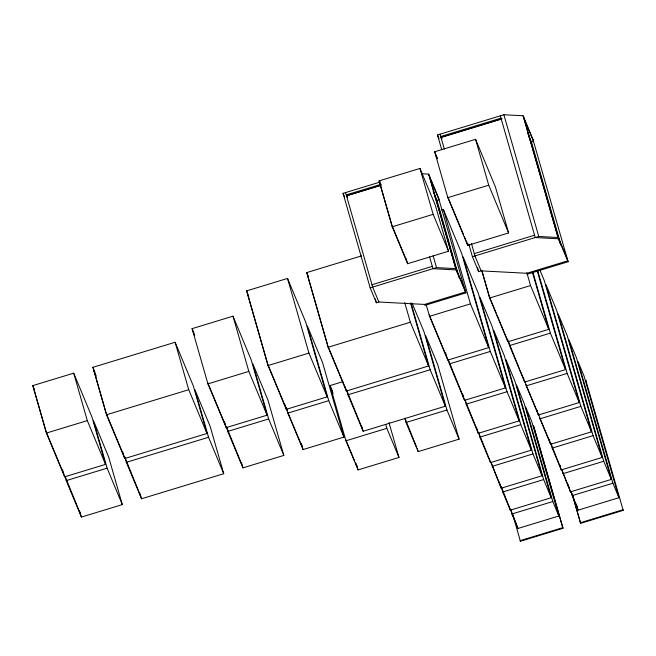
<?xml version="1.0" encoding="UTF-8"?>
<svg xmlns="http://www.w3.org/2000/svg" width="656" height="656" viewBox="0 0 656 656"><rect width="100%" height="100%" fill="white"/><g stroke="black" fill="none" stroke-linecap="round" stroke-linejoin="round"><path stroke-width="0.98" d="M441.734 149.683L437.511 134.956L503.874 114.743L523.086 115.759L533.213 140.007M501.004 118.154L440.684 136.53L441.463 138.4M441.004 137.293L501.889 118.744M441.07 137.44L501.955 118.9M434.666 151.774L475.567 139.31L495.46 187.05L508.613 232.937L467.712 245.401L447.827 197.661L434.666 151.774L437.396 158.326M379.078 180.908L419.979 168.444L435.354 205.353L448.515 251.248L407.614 263.704L392.231 226.796L379.078 180.908L380.997 185.517M465.481 291.969L424.58 304.425L378.889 302.014L376.388 302.777L370.164 287.836L343.063 193.331L380.587 181.901M381.259 184.229L346.237 194.898L347.016 196.767M346.557 195.66L380.382 185.361M346.614 195.816L380.439 185.509M530.581 142.319L533.5 141.425L524.324 119.392M436.133 200.687L439.053 199.801L429.869 177.768M447.827 197.661L488.728 185.205L508.613 232.937M441.39 209.953L443.341 209.362L461.578 253.134L488.679 347.639L447.777 360.095L429.541 316.323L426.146 304.515M392.231 226.796L433.14 214.34L448.515 251.248M246.615 290.887L287.517 278.431L305.762 322.203L327.172 396.872L286.27 409.336L268.025 365.556L246.615 290.887L247.779 293.683M410.558 303.097L428.589 365.982L346.368 391.025L328.131 347.254L306.721 272.584L361.53 255.889M192.093 328.64L232.995 316.184L251.232 359.955L267.066 415.182L226.164 427.638L207.927 383.867L192.093 328.64L194.028 333.297M32.8 385.621L73.702 373.166L91.938 416.937L105.542 464.382L64.641 476.838L46.404 433.067L32.8 385.621L34.35 389.344M92.898 367.311L175.119 342.268L193.364 386.04L206.968 433.485L124.747 458.536L106.51 414.764L92.898 367.311L94.841 371.968M371.993 284.737L432.312 266.369M474.255 253.593L534.566 235.217M370.164 287.836L436.519 267.615L455.74 268.632L465.867 292.888L424.965 305.343L424.58 304.425M472.418 256.685L538.781 236.472L557.994 237.488L568.121 261.736L527.219 274.2L526.834 273.281L481.151 270.871L478.642 271.633L472.418 256.685L468.761 243.925M526.834 273.281L567.735 260.826M46.404 433.067L87.305 420.611L105.542 464.382M106.51 414.764L188.731 389.713L206.968 433.485M207.927 383.867L248.829 371.411L267.066 415.182M268.025 365.556L308.935 353.1L327.172 396.872M328.131 347.254L410.353 322.211L428.589 365.982M429.541 316.323L470.442 303.867L488.679 347.639M489.638 298.021L530.54 285.557L548.777 329.328L507.875 341.792L489.638 298.021L481.758 270.534M388.975 422.587L398.979 457.462L358.078 469.917L345.942 440.791L330.099 385.564L342.76 381.71M66.215 480.618L107.117 468.163L122.311 504.612L81.41 517.067L66.215 480.618L65.108 476.748M126.321 462.316L208.542 437.265L223.729 473.722L141.507 498.765L126.321 462.316L124.656 456.502M227.739 431.418L268.64 418.963L283.827 455.412L242.925 467.867L227.739 431.418L226.353 426.572M287.845 413.108L328.746 400.652L343.933 437.101L303.031 449.565L287.845 413.108L286.147 407.22M347.942 394.805L430.164 369.763L445.35 406.212L363.129 431.254L347.942 394.805L346.532 389.894M449.36 363.908L490.27 351.452L505.456 387.901L464.555 400.365L449.36 363.908L448.237 359.972M509.466 345.605L550.368 333.141L565.554 369.599L524.652 382.054L509.466 345.605L507.777 339.71M345.942 440.791L386.843 428.327L398.979 457.462M406.039 422.48L446.941 410.025L459.077 439.151L418.175 451.615L406.039 422.48L404.916 418.553M466.137 404.178L507.047 391.714L519.183 420.849L478.281 433.304L466.137 404.178L465.014 400.242M526.243 385.867L567.145 373.412L579.281 402.538L538.379 415.002L526.243 385.867L525.112 381.497M479.864 437.117L520.766 424.662L531.385 450.131L490.483 462.587L479.864 437.117L478.454 432.197M539.97 418.815L580.872 406.351L591.482 431.82L550.581 444.284L539.97 418.815L538.56 413.903M492.066 466.4L532.967 453.944L542.061 475.756L501.159 488.212L490.942 462.464M552.172 448.097L593.073 435.633L602.159 457.445L561.257 469.909L552.172 448.097L550.482 442.21M502.742 492.025L543.644 479.569L551.212 497.715L510.311 510.179L502.742 492.025L501.332 487.105M562.848 473.722L603.75 461.258L611.31 479.413L570.408 491.869L561.716 469.794M511.893 513.992L552.795 501.528L558.838 516.018L517.937 528.482L511.893 513.992L510.483 509.064M571.999 495.682L612.901 483.226L618.936 497.715L578.034 510.171L570.868 491.754M562.733 527.678L520.159 540.642L520.413 541.257L562.987 528.285L533.517 425.785L562.987 528.285M580.371 522.725L622.946 509.761L623.2 510.368L580.626 523.34L572.212 494.28M421.562 173.758L428.639 174.127L438.766 198.383M527.588 132.881L531.417 142.065L561.036 245.352M529.089 137.604L530.614 141.27M557.887 236.455L567.071 258.489M539.675 269.534L544.373 280.809L579.281 402.538M586.062 380.865L585.808 380.25L623.2 510.368M441.185 136.997L441.964 138.867M437.511 134.956L439.069 138.695M435.715 155.021L437.273 158.768M481.151 270.871L474.919 255.922L471.467 243.532M447.925 197.177L463.538 234.659M464.325 236.529L466.662 242.154M496.338 313.379L489.351 296.602L482.021 271.026M497.117 315.241L506.826 338.545M519.314 368.516L508.334 341.235M520.093 370.386L523.603 378.807M525.956 384.449L537.33 411.755L536.764 409.787M539.683 417.396L549.531 441.037M568.982 487.711L561.708 469.352M433.14 191.257L436.97 200.433L459.085 277.578M434.633 195.972L436.166 199.645M455.633 267.599L464.817 289.64M380.898 186.001L380.127 184.156L391.944 225.377L406.564 260.457M429.245 314.905L446.334 355.921M463.505 397.118L448.237 359.562M477.232 430.057L465.014 399.824M489.032 458.396L478.741 432.771M509.253 506.924L501.34 486.703M516.502 524.324L510.77 509.638M412.255 303.498L423.94 331.542L445.35 406.212M346.737 195.365L347.516 197.235M343.063 193.331L344.621 197.062M378.889 302.014L372.665 287.074L345.564 192.569M416.732 447.425L404.916 418.151M306.721 272.584L308.656 277.242M308.55 277.693L307.771 275.832L327.565 344.859M327.844 345.835L345.318 387.778M330.099 385.564L332.453 391.206M331.157 388.811L333.117 393.518M345.646 439.372L354.675 461.02M355.454 462.906L357.028 466.67L356.192 463.759M248.829 296.938L247.665 294.142L267.738 364.146L285.221 406.08M287.943 412.632L301.981 446.318L301.145 443.399M193.143 331.895L194.693 335.618M207.64 382.448L225.115 424.391M241.875 464.62L226.615 427.081M96.284 376.159L93.956 370.566L106.215 413.346L123.697 455.289L122.861 452.369M34.629 390.73L33.85 388.869L46.117 431.648L63.206 472.656M532.836 139.097L568.121 261.736M530.999 142.188L531.844 145.14M532.41 147.108L535.796 158.916M536.354 160.884L539.74 172.684M540.306 174.652L543.693 186.46M544.259 188.428L547.637 200.228M548.203 202.196L551.589 214.004M552.155 215.972L560.052 243.515M523.652 117.063L558.559 238.784L535.239 237.554L500.331 115.825M523.086 115.759L557.994 237.488M618.936 497.715L584.029 375.986L577.993 361.497L612.901 483.226M611.31 479.413L576.403 357.684L568.842 339.529L603.75 461.258M503.874 114.743L538.781 236.472M602.159 457.445L567.251 335.716L558.166 313.912L593.073 435.633M591.482 431.82L556.575 310.099L545.964 284.622L580.872 406.351M537.584 270.338L567.145 373.412M537.125 270.444L565.554 369.599M532.918 272.281L550.368 333.141M532.451 272.396L548.777 329.328M526.883 272.798L530.54 285.557M475.567 139.31L488.728 185.205M576.624 505.259L578.034 510.171M576.14 503.972L576.985 506.924L570.859 491.311M572.188 493.902L580.626 523.34M568.227 484.686L569.072 487.638M569.285 487.941L570.408 491.869M560.134 465.981L561.257 469.909M559.642 464.686L560.208 466.654L551.032 443.727M549.17 439.372L550.581 444.284M537.256 411.074L538.379 415.002M523.529 378.127L524.652 382.054M558.838 516.018L531.737 421.513L525.702 407.023L552.795 501.528M507.031 338.849L507.875 341.792M551.212 497.715L524.111 403.21L516.551 385.064L543.644 479.569M542.061 475.756L514.96 381.251L505.874 359.439L532.967 453.944M531.385 450.131L504.284 355.626L493.673 330.157L520.766 424.662M440.012 134.193L444.391 149.092M477.519 267.705L478.642 271.633M519.183 420.849L492.082 326.344L479.946 297.209L507.047 391.714M466.596 241.49L467.712 245.401M505.456 387.901L478.355 293.396L463.169 256.947L490.27 351.452M443.341 209.362L470.442 303.867M438.38 197.464L465.867 292.888M436.552 200.564L437.388 203.491M437.946 205.443L441.308 217.161M441.865 219.112L444.67 228.878M445.785 232.79L446.629 235.717M447.187 237.669L450.549 249.387M451.107 251.338L454.469 263.056M455.026 265.008L457.273 272.822M429.204 175.431L456.305 269.936L432.976 268.698L429.59 256.881M428.639 174.127L455.74 268.632M419.979 168.444L433.14 214.34M517.084 525.522L517.937 528.482M512.828 514.804L520.413 541.257M509.179 506.235L510.311 510.179M500.028 484.276L501.159 488.212M499.265 482.037L500.102 484.964L490.942 462.054M433.132 255.807L436.519 267.615M489.351 458.651L490.483 462.587M476.387 427.13L478.281 433.304M462.66 394.182L464.555 400.365M446.646 356.159L447.777 360.095M445.604 352.944L446.441 355.872M459.077 439.151L437.667 364.482L425.531 335.355L446.941 410.025M406.212 258.825L407.614 263.704M411.009 302.949L430.164 369.763M404.719 302.555L410.353 322.211M375.257 298.841L376.388 302.777M417.331 448.663L418.175 451.615M385.728 424.457L386.843 428.327M362.005 427.327L363.129 431.254M361.522 426.064L362.079 428.007L346.819 390.468M345.245 387.097L346.368 391.025M356.962 466.047L358.078 469.917M343.933 437.101L322.522 362.432L307.336 325.983L328.746 400.652M287.517 278.431L308.935 353.1M301.621 444.653L303.031 449.565M286.721 408.778L287.558 411.697M284.86 404.424L286.27 409.336M283.827 455.412L267.992 400.185L252.806 363.736L268.64 418.963M232.995 316.184L248.829 371.411M241.539 463.029L242.925 467.867M224.5 421.824L226.164 427.638M223.729 473.722L210.125 426.269L194.939 389.82L208.542 437.265M175.119 342.268L188.731 389.713M140.4 494.895L141.507 498.765M139.9 493.574L140.458 495.518L125.198 457.978M123.91 455.625L124.747 458.536M122.311 504.612L108.699 457.166L93.513 420.717L107.117 468.163M73.702 373.166L87.305 420.611M80.016 512.229L81.41 517.067M79.515 510.909L80.352 513.82L65.092 476.281M63.534 472.968L64.641 476.838M62.476 469.704L63.312 472.623"/></g></svg>
